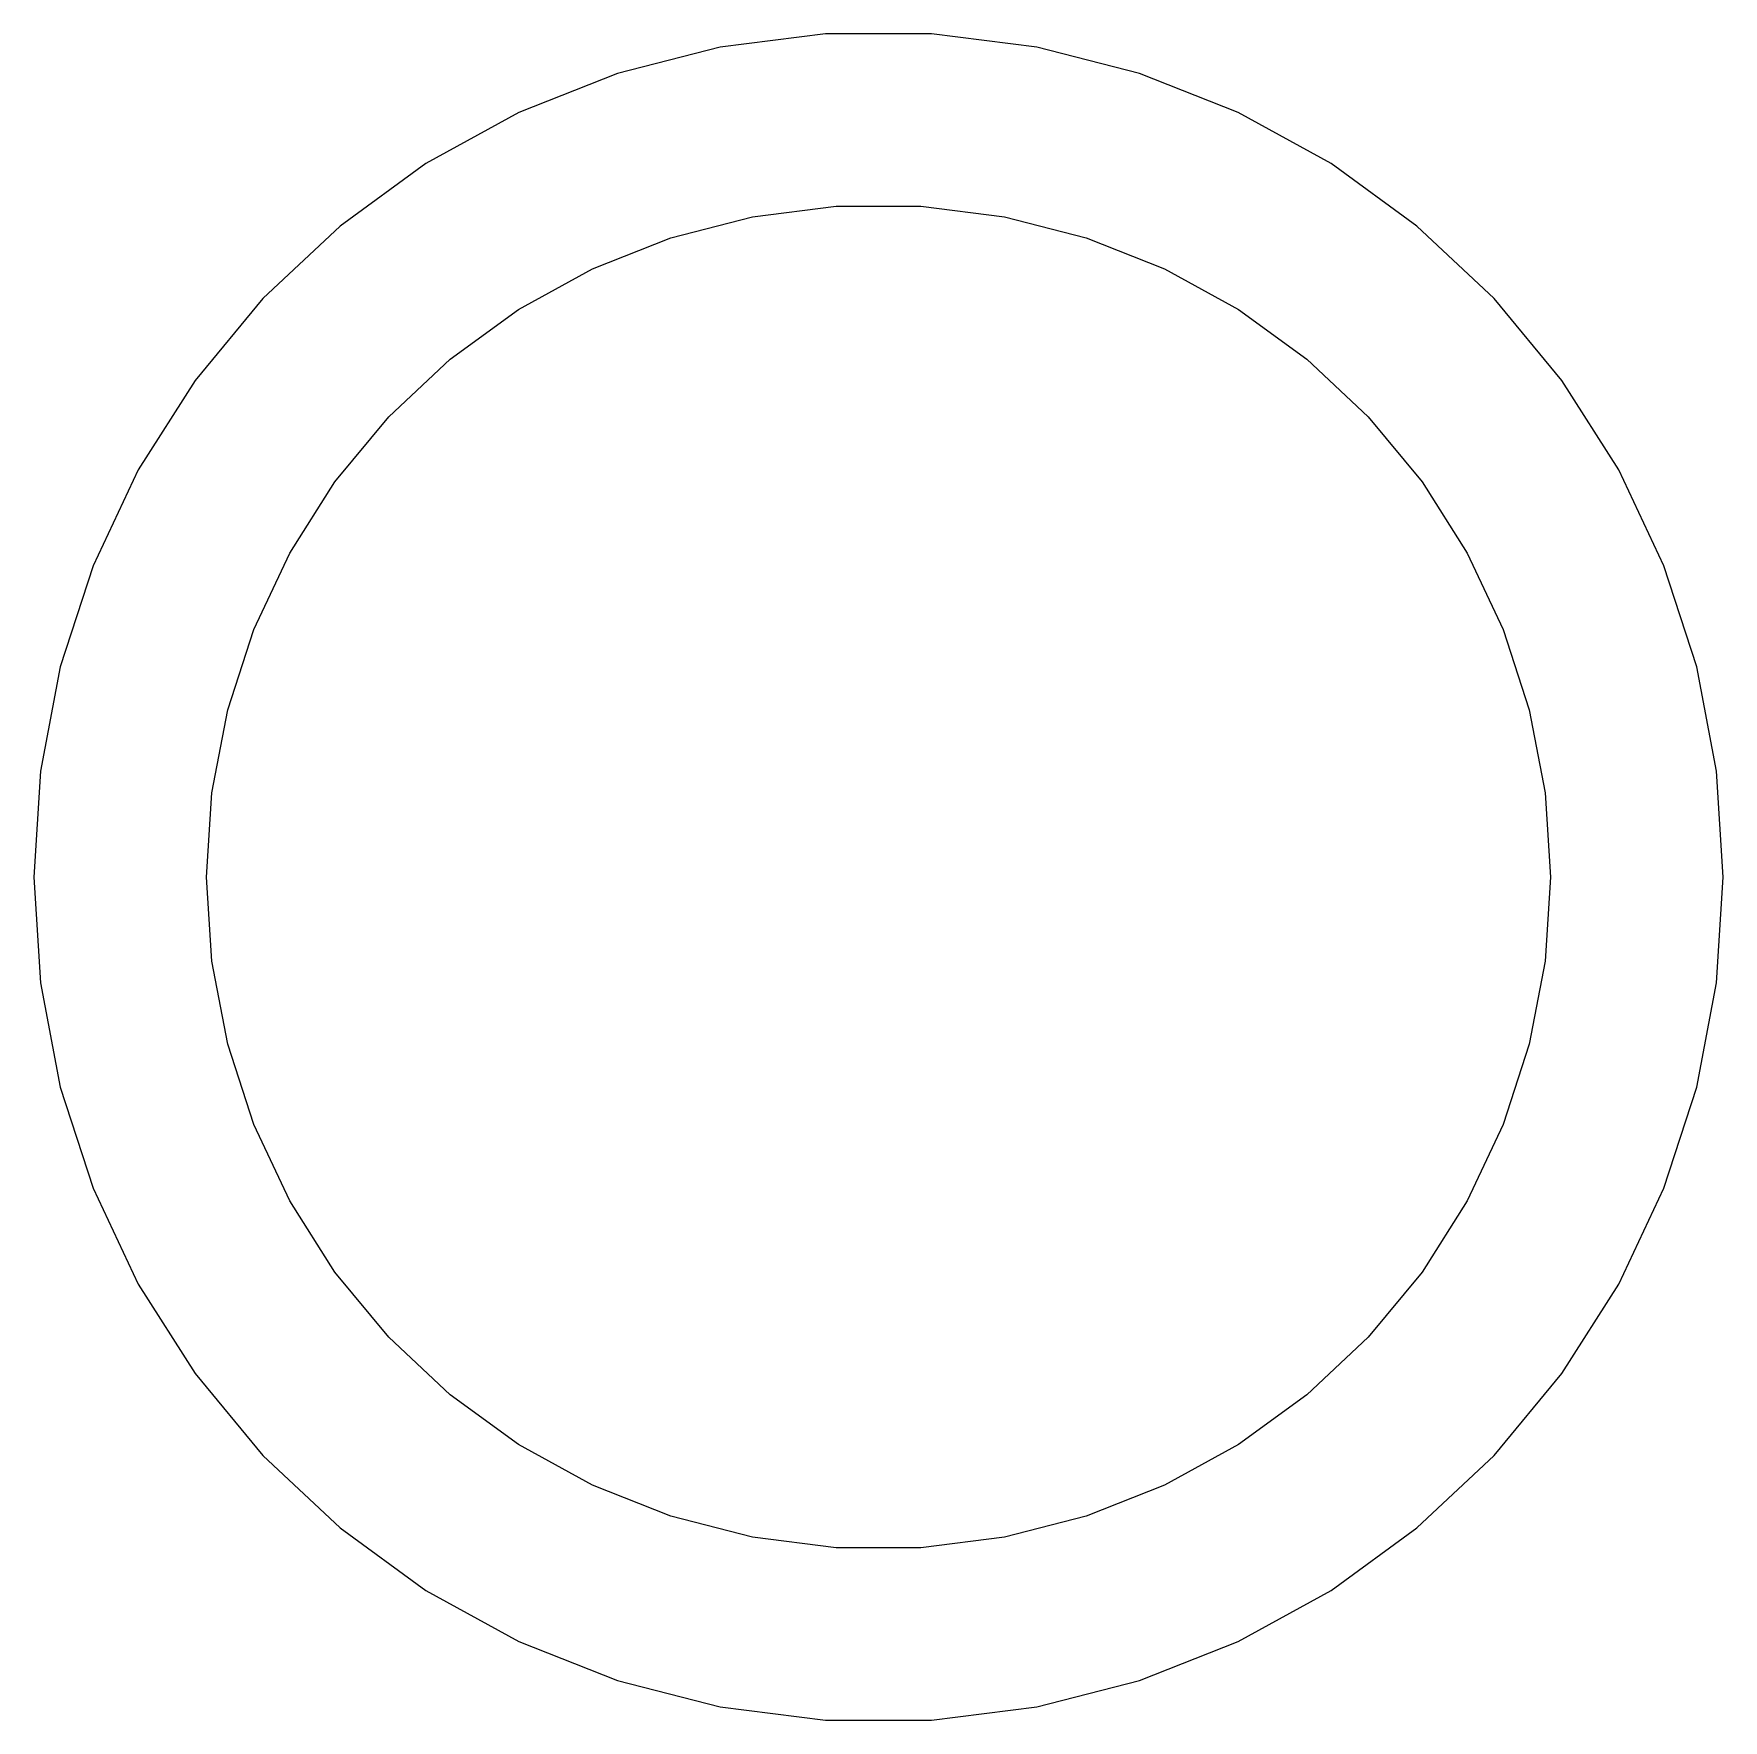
# Model space of a CAD drawing. Header units: metres. Extents: x -22 to 22, y -22 to 22.
import ezdxf

# ---------------------------------------------------------------- set-up
doc = ezdxf.new("R2010")
doc.units = ezdxf.units.M

msp = doc.modelspace()

# ---------------------------------------------------------------- linework, layer by layer
for p, q in [((-4.12238, 21.6103), (-6.79837, 20.9232)), ((-1.38138, 21.9566), (-4.12238, 21.6103)), ((1.38138, 21.9566), (-1.38138, 21.9566)), ((4.12238, 21.6103), (1.38138, 21.9566)), ((6.79837, 20.9232), (4.12238, 21.6103)), ((-6.79837, 20.9232), (-9.36714, 19.9062)), ((9.36714, 19.9062), (6.79837, 20.9232)), ((-9.36714, 19.9062), (-11.7882, 18.5752)), ((11.7882, 18.5752), (9.36714, 19.9062)), ((-11.7882, 18.5752), (-14.0233, 16.9513)), ((14.0233, 16.9513), (11.7882, 18.5752)), ((-5.40779, 16.6435), (-3.27916, 17.19)), ((-3.27916, 17.19), (-1.09883, 17.4655)), ((-1.09883, 17.4655), (1.09883, 17.4655)), ((1.09883, 17.4655), (3.27916, 17.19)), ((3.27916, 17.19), (5.40779, 16.6435)), ((-14.0233, 16.9513), (-16.0373, 15.06)), ((16.0373, 15.06), (14.0233, 16.9513)), ((-7.45113, 15.8345), (-5.40779, 16.6435)), ((5.40779, 16.6435), (7.45113, 15.8345)), ((-9.37697, 14.7757), (-7.45113, 15.8345)), ((7.45113, 15.8345), (9.37697, 14.7757)), ((-16.0373, 15.06), (-17.7984, 12.9313)), ((17.7984, 12.9313), (16.0373, 15.06)), ((-11.1549, 13.484), (-9.37697, 14.7757)), ((9.37697, 14.7757), (11.1549, 13.484)), ((-12.7569, 11.9796), (-11.1549, 13.484)), ((11.1549, 13.484), (12.7569, 11.9796)), ((-17.7984, 12.9313), (-19.2787, 10.5986)), ((19.2787, 10.5986), (17.7984, 12.9313)), ((-14.1578, 10.2862), (-12.7569, 11.9796)), ((12.7569, 11.9796), (14.1578, 10.2862)), ((-19.2787, 10.5986), (-20.4551, 8.09874)), ((20.4551, 8.09874), (19.2787, 10.5986)), ((-15.3354, 8.43068), (-14.1578, 10.2862)), ((14.1578, 10.2862), (15.3354, 8.43068)), ((-16.2711, 6.44217), (-15.3354, 8.43068)), ((15.3354, 8.43068), (16.2711, 6.44217)), ((-20.4551, 8.09874), (-21.3088, 5.47118)), ((21.3088, 5.47118), (20.4551, 8.09874)), ((-16.9502, 4.35207), (-16.2711, 6.44217)), ((16.2711, 6.44217), (16.9502, 4.35207)), ((-21.3088, 5.47118), (-21.8265, 2.75732)), ((21.8265, 2.75732), (21.3088, 5.47118)), ((-17.362, 2.19333), (-16.9502, 4.35207)), ((16.9502, 4.35207), (17.362, 2.19333)), ((-21.8265, 2.75732), (-22, 0)), ((22, 0), (21.8265, 2.75732)), ((-17.5, 0), (-17.362, 2.19333)), ((17.362, 2.19333), (17.5, 0)), ((-22, 0), (-21.8265, -2.75732)), ((-17.362, -2.19333), (-17.5, 0)), ((17.5, 0), (17.362, -2.19333)), ((21.8265, -2.75732), (22, 0)), ((-16.9502, -4.35207), (-17.362, -2.19333)), ((17.362, -2.19333), (16.9502, -4.35207)), ((-21.8265, -2.75732), (-21.3088, -5.47118)), ((21.3088, -5.47118), (21.8265, -2.75732)), ((-16.2711, -6.44217), (-16.9502, -4.35207)), ((16.9502, -4.35207), (16.2711, -6.44217)), ((-21.3088, -5.47118), (-20.4551, -8.09874)), ((20.4551, -8.09874), (21.3088, -5.47118)), ((-15.3354, -8.43068), (-16.2711, -6.44217)), ((16.2711, -6.44217), (15.3354, -8.43068)), ((-20.4551, -8.09874), (-19.2787, -10.5986)), ((19.2787, -10.5986), (20.4551, -8.09874)), ((-14.1578, -10.2862), (-15.3354, -8.43068)), ((15.3354, -8.43068), (14.1578, -10.2862)), ((-12.7569, -11.9796), (-14.1578, -10.2862)), ((14.1578, -10.2862), (12.7569, -11.9796)), ((-19.2787, -10.5986), (-17.7984, -12.9313)), ((17.7984, -12.9313), (19.2787, -10.5986)), ((-11.1549, -13.484), (-12.7569, -11.9796)), ((12.7569, -11.9796), (11.1549, -13.484)), ((-17.7984, -12.9313), (-16.0373, -15.06)), ((16.0373, -15.06), (17.7984, -12.9313)), ((-9.37697, -14.7757), (-11.1549, -13.484)), ((11.1549, -13.484), (9.37697, -14.7757)), ((-7.45113, -15.8345), (-9.37697, -14.7757)), ((9.37697, -14.7757), (7.45113, -15.8345)), ((-16.0373, -15.06), (-14.0233, -16.9513)), ((14.0233, -16.9513), (16.0373, -15.06)), ((-5.40779, -16.6435), (-7.45113, -15.8345)), ((7.45113, -15.8345), (5.40779, -16.6435)), ((-3.27916, -17.19), (-5.40779, -16.6435)), ((5.40779, -16.6435), (3.27916, -17.19)), ((-14.0233, -16.9513), (-11.7882, -18.5752)), ((11.7882, -18.5752), (14.0233, -16.9513)), ((-1.09883, -17.4655), (-3.27916, -17.19)), ((1.09883, -17.4655), (-1.09883, -17.4655)), ((3.27916, -17.19), (1.09883, -17.4655)), ((-11.7882, -18.5752), (-9.36714, -19.9062)), ((9.36714, -19.9062), (11.7882, -18.5752)), ((-9.36714, -19.9062), (-6.79837, -20.9232)), ((6.79837, -20.9232), (9.36714, -19.9062)), ((-6.79837, -20.9232), (-4.12238, -21.6103)), ((4.12238, -21.6103), (6.79837, -20.9232)), ((-4.12238, -21.6103), (-1.38138, -21.9566)), ((-1.38138, -21.9566), (1.38138, -21.9566)), ((1.38138, -21.9566), (4.12238, -21.6103))]:
    msp.add_line(p, q)

doc.saveas('drawing.dxf')
